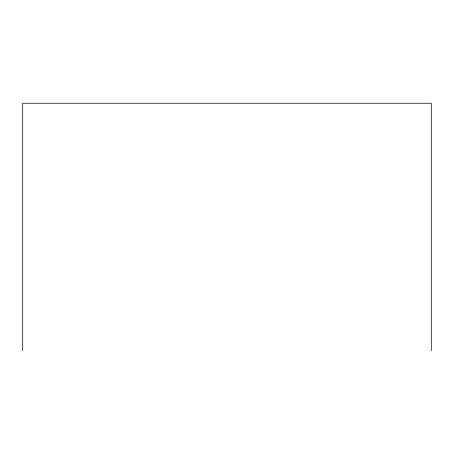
<?xml version="1.0" encoding="UTF-8"?>
<svg xmlns="http://www.w3.org/2000/svg" width="454" height="454" viewBox="0 0 454 454"><rect width="100%" height="100%" fill="white"/><g stroke="black" fill="none" stroke-linecap="round" stroke-linejoin="round"><path stroke-width="0.68" d="M431.3 350.766L431.3 103.234L22.7 103.234L22.7 350.766"/></g></svg>
